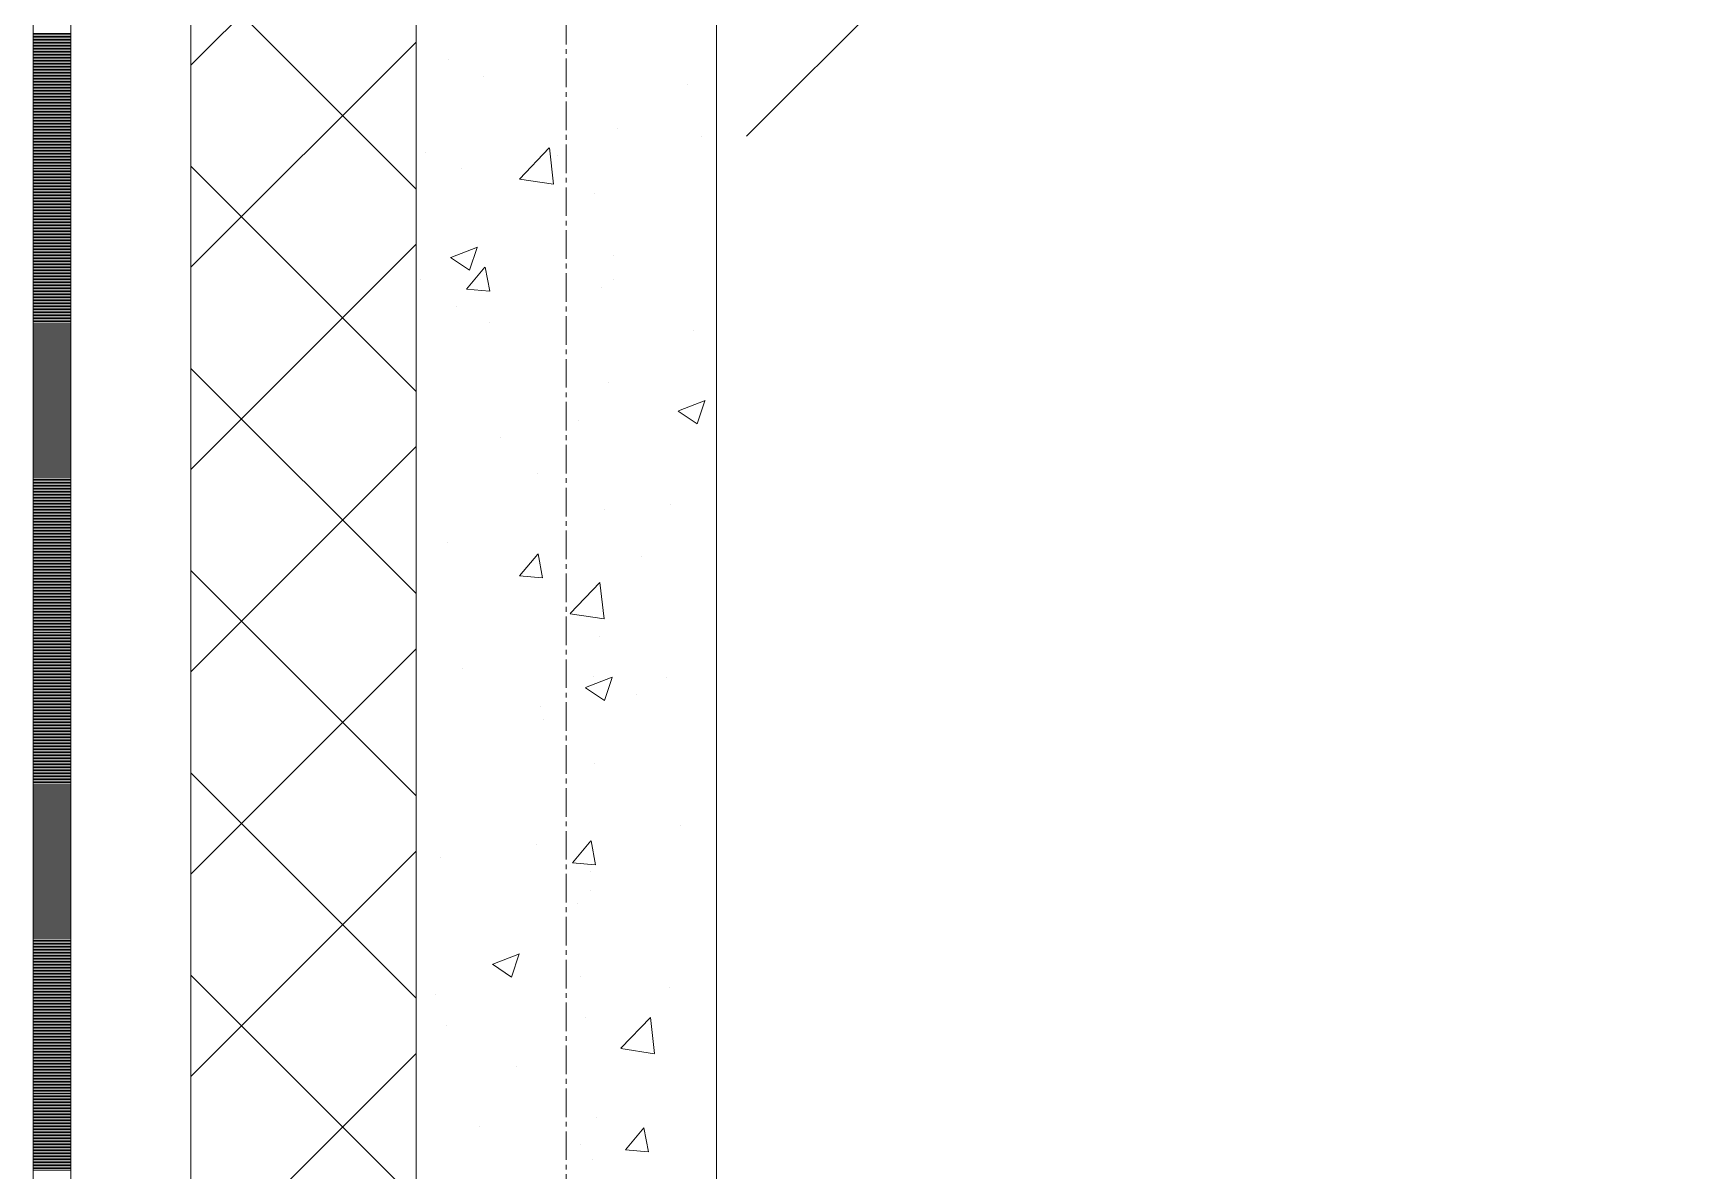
# Model space of a CAD drawing. Header units: millimetres. Extents: x 538266 to 1167394, y 114608 to 637157.
# Drawn here: x 828883 to 829987, y 152455 to 153213 of the extents above; entities that cross this region are included whole.
import ezdxf
from ezdxf.enums import TextEntityAlignment as Align

# ---------------------------------------------------------------- set-up
doc = ezdxf.new("R2010")
doc.units = ezdxf.units.MM
doc.linetypes.add('CENTER2', pattern=[28.575, 19.05, -3.175, 3.175, -3.175])
doc.linetypes.add('DASHED', pattern=[19.05, 12.7, -6.35])
doc.layers.get('Defpoints').update_dxf_attribs({"color": 140})
doc.layers.add('АР_Делит', color=120, linetype='Continuous', lineweight=0, plot=False)
for name, color, linetype, lineweight in [('АР_Стены ПЕНОблок', 52, 'Continuous', 20), ('АР_Тонкая', 254, 'Continuous', 5), ('АР_Утеплитель', 31, 'Continuous', 0), ('АР_Штриховка', 8, 'Continuous', 0)]:
    doc.layers.add(name, color=color, linetype=linetype, lineweight=lineweight)
doc.layers.add('РД_Оси_100', color=7, linetype='Continuous', lineweight=0, true_color=0x525252)
doc.layers.add('ФВ-5', color=7, linetype='Continuous')
doc.styles.add('style1', font='ARIALN.TTF')

# ---------------------------------------------------------------- blocks, each defined once
blk = doc.blocks.new('2_этаж')
at = {"layer": 'АР_Стены ПЕНОблок', "color": 18, "linetype": 'Continuous', "lineweight": 20, "true_color": 0x000000}
for p, q in [((672773.6, 213213.2), (672773.6, 137013.2)), ((672973.6, 137013.2), (672973.6, 213213.2))]:
    blk.add_line(p, q, dxfattribs=at)
at = {"layer": 'АР_Тонкая', "color": 18, "linetype": 'Continuous', "lineweight": 5, "true_color": 0x000000}
for p, q in [((672518.6, 213213.2), (672518.6, 137013.2)), ((672543.6, 213213.2), (672543.6, 137013.2)), ((672543.6, 137013.2), (672543.6, 213213.2)), ((672623.6, 137013.2), (672623.6, 213213.2))]:
    blk.add_line(p, q, dxfattribs=at)
at = {"layer": 'АР_Утеплитель', "color": 18, "linetype": 'Continuous', "lineweight": 0, "true_color": 0x000000}
for p, q in [((672623.6, 213213.2), (672623.6, 137013.2)), ((672773.6, 137013.2), (672773.6, 213213.2))]:
    blk.add_line(p, q, dxfattribs=at)
at = {"layer": 'АР_Штриховка', "color": 18, "linetype": 'Continuous', "lineweight": 0, "true_color": 0x000000}
for p, q in [((672623.6, 153191.9), (672773.6, 153341.9)), ((672773.6, 153109.3), (672623.6, 153259.3)), ((672518.6, 153213), (672543.6, 153213)), ((672518.6, 153212), (672543.6, 153212)), ((672518.6, 153211), (672543.6, 153211)), ((672518.6, 153210), (672543.6, 153210)), ((672518.6, 153209), (672543.6, 153209)), ((672518.6, 153208), (672543.6, 153208)), ((672518.6, 153207), (672543.6, 153207)), ((672518.6, 153206), (672543.6, 153206)), ((672518.6, 153205), (672543.6, 153205)), ((672518.6, 153204), (672543.6, 153204)), ((672623.6, 153057.2), (672773.6, 153207.2)), ((672518.6, 153203), (672543.6, 153203)), ((672518.6, 153202), (672543.6, 153202)), ((672518.6, 153201), (672543.6, 153201)), ((672518.6, 153200), (672543.6, 153200)), ((672518.6, 153199), (672543.6, 153199)), ((672518.6, 153198), (672543.6, 153198)), ((672518.6, 153197), (672543.6, 153197)), ((672518.6, 153196), (672543.6, 153196)), ((672518.6, 153195), (672543.6, 153195)), ((672518.6, 153194), (672543.6, 153194)), ((672518.6, 153193), (672543.6, 153193)), ((672795.3, 153195.3), (672795.3, 153195.3)), ((672518.6, 153192), (672543.6, 153192)), ((672518.6, 153191), (672543.6, 153191)), ((672518.6, 153190), (672543.6, 153190)), ((672518.6, 153189), (672543.6, 153189)), ((672518.6, 153188), (672543.6, 153188)), ((672518.6, 153187), (672543.6, 153187)), ((672518.6, 153186), (672543.6, 153186)), ((672518.6, 153185), (672543.6, 153185)), ((672518.6, 153184), (672543.6, 153184)), ((672518.6, 153183), (672543.6, 153183)), ((672518.6, 153182), (672543.6, 153182)), ((672818.5, 153184.4), (672818.5, 153184.4)), ((672518.6, 153181), (672543.6, 153181)), ((672518.6, 153180), (672543.6, 153180)), ((672518.6, 153179), (672543.6, 153179)), ((672518.6, 153178), (672543.6, 153178)), ((672518.6, 153177), (672543.6, 153177)), ((672518.6, 153176), (672543.6, 153176)), ((672518.6, 153175), (672543.6, 153175)), ((672518.6, 153174), (672543.6, 153174)), ((672518.6, 153173), (672543.6, 153173)), ((672518.6, 153172), (672543.6, 153172)), ((672518.6, 153171), (672543.6, 153171)), ((672954.1, 153178.7), (672954.1, 153178.7)), ((672518.6, 153170), (672543.6, 153170)), ((672518.6, 153169), (672543.6, 153169)), ((672518.6, 153168), (672543.6, 153168)), ((672518.6, 153167), (672543.6, 153167)), ((672518.6, 153166), (672543.6, 153166)), ((672518.6, 153165), (672543.6, 153165)), ((672518.6, 153164), (672543.6, 153164)), ((672518.6, 153163), (672543.6, 153163)), ((672518.6, 153162), (672543.6, 153162)), ((672518.6, 153161), (672543.6, 153161)), ((672518.6, 153160), (672543.6, 153160)), ((672518.6, 153159), (672543.6, 153159)), ((672518.6, 153158), (672543.6, 153158)), ((672518.6, 153157), (672543.6, 153157)), ((672518.6, 153156), (672543.6, 153156)), ((672518.6, 153155), (672543.6, 153155)), ((672518.6, 153154), (672543.6, 153154)), ((672518.6, 153153), (672543.6, 153153)), ((672518.6, 153152), (672543.6, 153152)), ((672518.6, 153151), (672543.6, 153151)), ((672518.6, 153150), (672543.6, 153150)), ((672518.6, 153149), (672543.6, 153149)), ((672907.9, 153149.7), (672907.9, 153149.7)), ((672518.6, 153148), (672543.6, 153148)), ((672518.6, 153147), (672543.6, 153147)), ((672518.6, 153146), (672543.6, 153146)), ((672518.6, 153145), (672543.6, 153145)), ((672518.6, 153144), (672543.6, 153144)), ((672518.6, 153143), (672543.6, 153143)), ((672518.6, 153142), (672543.6, 153142)), ((672518.6, 153141), (672543.6, 153141)), ((672518.6, 153140), (672543.6, 153140)), ((672518.6, 153139), (672543.6, 153139)), ((672518.6, 153138), (672543.6, 153138)), ((672963.5, 153144.2), (672963.5, 153144.2)), ((672518.6, 153137), (672543.6, 153137)), ((672518.6, 153136), (672543.6, 153136)), ((672518.6, 153135), (672543.6, 153135)), ((672518.6, 153134), (672543.6, 153134)), ((672518.6, 153133), (672543.6, 153133)), ((672518.6, 153132), (672543.6, 153132)), ((672518.6, 153131), (672543.6, 153131)), ((672518.6, 153130), (672543.6, 153130)), ((672518.6, 153129), (672543.6, 153129)), ((672518.6, 153128), (672543.6, 153128)), ((672518.6, 153127), (672543.6, 153127)), ((672779.6, 153133.5), (672779.6, 153133.5)), ((672842.3, 153116), (672862.1, 153136.7)), ((672865, 153112.5), (672862.2, 153136.7)), ((672867.3, 153131.5), (672867.3, 153131.5)), ((672518.6, 153126), (672543.6, 153126)), ((672518.6, 153125), (672543.6, 153125)), ((672518.6, 153124), (672543.6, 153124)), ((672518.6, 153123), (672543.6, 153123)), ((672518.6, 153122), (672543.6, 153122)), ((672518.6, 153121), (672543.6, 153121)), ((672518.6, 153120), (672543.6, 153120)), ((672518.6, 153119), (672543.6, 153119)), ((672518.6, 153118), (672543.6, 153118)), ((672518.6, 153117), (672543.6, 153117)), ((672518.6, 153116), (672543.6, 153116)), ((672773.6, 152974.6), (672623.6, 153124.6)), ((672803.7, 153123.1), (672803.7, 153123.1)), ((672842.4, 153116), (672865, 153112.5)), ((672518.6, 153115), (672543.6, 153115)), ((672518.6, 153114), (672543.6, 153114)), ((672518.6, 153113), (672543.6, 153113)), ((672518.6, 153112), (672543.6, 153112)), ((672518.6, 153111), (672543.6, 153111)), ((672518.6, 153110), (672543.6, 153110)), ((672518.6, 153109), (672543.6, 153109)), ((672518.6, 153108), (672543.6, 153108)), ((672518.6, 153107), (672543.6, 153107)), ((672518.6, 153106), (672543.6, 153106)), ((672518.6, 153105), (672543.6, 153105)), ((672892.3, 153106.4), (672892.3, 153106.4)), ((672518.6, 153104), (672543.6, 153104)), ((672518.6, 153103), (672543.6, 153103)), ((672518.6, 153102), (672543.6, 153102)), ((672518.6, 153101), (672543.6, 153101)), ((672518.6, 153100), (672543.6, 153100)), ((672518.6, 153099), (672543.6, 153099)), ((672518.6, 153098), (672543.6, 153098)), ((672518.6, 153097), (672543.6, 153097)), ((672518.6, 153096), (672543.6, 153096)), ((672518.6, 153095), (672543.6, 153095)), ((672518.6, 153094), (672543.6, 153094)), ((672518.6, 153093), (672543.6, 153093)), ((672518.6, 153092), (672543.6, 153092)), ((672518.6, 153091), (672543.6, 153091)), ((672518.6, 153090), (672543.6, 153090)), ((672518.6, 153089), (672543.6, 153089)), ((672518.6, 153088), (672543.6, 153088)), ((672518.6, 153087), (672543.6, 153087)), ((672518.6, 153086), (672543.6, 153086)), ((672518.6, 153085), (672543.6, 153085)), ((672518.6, 153084), (672543.6, 153084)), ((672518.6, 153083), (672543.6, 153083)), ((672518.6, 153082), (672543.6, 153082)), ((672518.6, 153081), (672543.6, 153081)), ((672518.6, 153080), (672543.6, 153080)), ((672518.6, 153079), (672543.6, 153079)), ((672518.6, 153078), (672543.6, 153078)), ((672518.6, 153077), (672543.6, 153077)), ((672518.6, 153076), (672543.6, 153076)), ((672518.6, 153075), (672543.6, 153075)), ((672518.6, 153074), (672543.6, 153074)), ((672518.6, 153073), (672543.6, 153073)), ((672518.6, 153072), (672543.6, 153072)), ((672623.6, 152922.5), (672773.6, 153072.5)), ((672518.6, 153071), (672543.6, 153071)), ((672518.6, 153070), (672543.6, 153070)), ((672518.6, 153069), (672543.6, 153069)), ((672518.6, 153068), (672543.6, 153068)), ((672518.6, 153067), (672543.6, 153067)), ((672518.6, 153066), (672543.6, 153066)), ((672518.6, 153065), (672543.6, 153065)), ((672518.6, 153064), (672543.6, 153064)), ((672518.6, 153063), (672543.6, 153063)), ((672518.6, 153062), (672543.6, 153062)), ((672518.6, 153061), (672543.6, 153061)), ((672796.4, 153063.7), (672809, 153055.2)), ((672796.5, 153063.8), (672814.3, 153070.7)), ((672809.1, 153055.2), (672814.2, 153070.5)), ((672904.8, 153065.2), (672904.8, 153065.2)), ((672518.6, 153060), (672543.6, 153060)), ((672518.6, 153059), (672543.6, 153059)), ((672518.6, 153058), (672543.6, 153058)), ((672518.6, 153057), (672543.6, 153057)), ((672518.6, 153056), (672543.6, 153056)), ((672518.6, 153055), (672543.6, 153055)), ((672518.6, 153054), (672543.6, 153054)), ((672518.6, 153053), (672543.6, 153053)), ((672518.6, 153052), (672543.6, 153052)), ((672518.6, 153051), (672543.6, 153051)), ((672518.6, 153050), (672543.6, 153050)), ((672807.1, 153042.7), (672819.3, 153057.3)), ((672822.5, 153041.4), (672819.5, 153057.3)), ((672518.6, 153049), (672543.6, 153049)), ((672518.6, 153048), (672543.6, 153048)), ((672518.6, 153047), (672543.6, 153047)), ((672518.6, 153046), (672543.6, 153046)), ((672518.6, 153045), (672543.6, 153045)), ((672518.6, 153044), (672543.6, 153044)), ((672518.6, 153043), (672543.6, 153043)), ((672518.6, 153042), (672543.6, 153042)), ((672518.6, 153041), (672543.6, 153041)), ((672518.6, 153040), (672543.6, 153040)), ((672518.6, 153039), (672543.6, 153039)), ((672776.5, 153048.9), (672776.5, 153048.9)), ((672807.1, 153042.7), (672822.3, 153041.4)), ((672896.7, 153044), (672896.7, 153044)), ((672904.6, 153048.9), (672904.6, 153048.9)), ((672518.6, 153038), (672543.6, 153038)), ((672518.6, 153037), (672543.6, 153037)), ((672518.6, 153036), (672543.6, 153036)), ((672518.6, 153035), (672543.6, 153035)), ((672518.6, 153034), (672543.6, 153034)), ((672518.6, 153033), (672543.6, 153033)), ((672518.6, 153032), (672543.6, 153032)), ((672518.6, 153031), (672543.6, 153031)), ((672518.6, 153030), (672543.6, 153030)), ((672518.6, 153029), (672543.6, 153029)), ((672518.6, 153028), (672543.6, 153028)), ((672518.6, 153027), (672543.6, 153027)), ((672800.5, 153031.3), (672800.5, 153031.3)), ((672518.6, 153026), (672543.6, 153026)), ((672518.6, 153025), (672543.6, 153025)), ((672518.6, 153024), (672543.6, 153024)), ((672518.6, 153023), (672543.6, 153023)), ((672518.6, 153022), (672543.6, 153022)), ((672518.6, 153021), (672543.6, 153021)), ((672518.6, 153020), (672543.6, 153020)), ((672518.6, 153019), (672543.6, 153019)), ((672518.6, 153018), (672543.6, 153018)), ((672518.6, 153017), (672543.6, 153017)), ((672518.6, 153016), (672543.6, 153016)), ((672822.6, 153020.5), (672822.6, 153020.5)), ((672518.6, 153015), (672543.6, 153015)), ((672518.6, 153014), (672543.6, 153014)), ((672518.6, 153013), (672543.6, 153013)), ((672518.6, 153012), (672543.6, 153012)), ((672518.6, 153011), (672543.6, 153011)), ((672518.6, 153010), (672543.6, 153010)), ((672518.6, 153009), (672543.6, 153009)), ((672518.6, 153008), (672543.6, 153008)), ((672518.6, 153007), (672543.6, 153007)), ((672518.6, 153006), (672543.6, 153006)), ((672518.6, 153005), (672543.6, 153005)), ((672958.2, 153014.8), (672958.2, 153014.8)), ((672518.6, 153004), (672543.6, 153004)), ((672518.6, 153003), (672543.6, 153003)), ((672518.6, 153002), (672543.6, 153002)), ((672518.6, 153001), (672543.6, 153001)), ((672518.6, 153000), (672543.6, 153000)), ((672518.6, 152999), (672543.6, 152999)), ((672518.6, 152998), (672543.6, 152998)), ((672518.6, 152997), (672543.6, 152997)), ((672518.6, 152996), (672543.6, 152996)), ((672518.6, 152995), (672543.6, 152995)), ((672518.6, 152994), (672543.6, 152994)), ((672518.6, 152993), (672543.6, 152993)), ((672518.6, 152992), (672543.6, 152992)), ((672518.6, 152991), (672543.6, 152991)), ((672518.6, 152990), (672543.6, 152990)), ((672518.6, 152989), (672543.6, 152989)), ((672518.6, 152988), (672543.6, 152988)), ((672518.6, 152987), (672543.6, 152987)), ((672518.6, 152986), (672543.6, 152986)), ((672518.6, 152985), (672543.6, 152985)), ((672518.6, 152984), (672543.6, 152984)), ((672518.6, 152983), (672543.6, 152983)), ((672773.6, 152839.9), (672623.6, 152989.9)), ((672518.6, 152982), (672543.6, 152982)), ((672518.6, 152981), (672543.6, 152981)), ((672518.6, 152980), (672543.6, 152980)), ((672518.6, 152979), (672543.6, 152979)), ((672518.6, 152978), (672543.6, 152978)), ((672518.6, 152977), (672543.6, 152977)), ((672518.6, 152976), (672543.6, 152976)), ((672518.6, 152975), (672543.6, 152975)), ((672518.6, 152974), (672543.6, 152974)), ((672518.6, 152973), (672543.6, 152973)), ((672518.6, 152972), (672543.6, 152972)), ((672901.7, 152980.6), (672901.7, 152980.6)), ((672518.6, 152971), (672543.6, 152971)), ((672518.6, 152970), (672543.6, 152970)), ((672518.6, 152969), (672543.6, 152969)), ((672518.6, 152968), (672543.6, 152968)), ((672518.6, 152967), (672543.6, 152967)), ((672518.6, 152966), (672543.6, 152966)), ((672518.6, 152965), (672543.6, 152965)), ((672518.6, 152964), (672543.6, 152964)), ((672518.6, 152963), (672543.6, 152963)), ((672518.6, 152962), (672543.6, 152962)), ((672518.6, 152961), (672543.6, 152961)), ((672948, 152961.4), (672960.7, 152952.9)), ((672948.1, 152961.6), (672965.9, 152968.4)), ((672960.7, 152952.9), (672965.8, 152968.3)), ((672518.6, 152960), (672543.6, 152960)), ((672518.6, 152959), (672543.6, 152959)), ((672518.6, 152958), (672543.6, 152958)), ((672518.6, 152957), (672543.6, 152957)), ((672518.6, 152956), (672543.6, 152956)), ((672518.6, 152955), (672543.6, 152955)), ((672518.6, 152954), (672543.6, 152954)), ((672518.6, 152953), (672543.6, 152953)), ((672518.6, 152952), (672543.6, 152952)), ((672518.6, 152951), (672543.6, 152951)), ((672518.6, 152950), (672543.6, 152950)), ((672881.8, 152954.9), (672881.8, 152954.9)), ((672518.6, 152949), (672543.6, 152949)), ((672518.6, 152948), (672543.6, 152948)), ((672518.6, 152947), (672543.6, 152947)), ((672518.6, 152946), (672543.6, 152946)), ((672518.6, 152945), (672543.6, 152945)), ((672518.6, 152944), (672543.6, 152944)), ((672518.6, 152943), (672543.6, 152943)), ((672518.6, 152942), (672543.6, 152942)), ((672518.6, 152941), (672543.6, 152941)), ((672518.6, 152940), (672543.6, 152940)), ((672518.6, 152939), (672543.6, 152939)), ((672829.8, 152943.8), (672829.8, 152943.8)), ((672518.6, 152938), (672543.6, 152938)), ((672518.6, 152937), (672543.6, 152937)), ((672518.6, 152936), (672543.6, 152936)), ((672518.6, 152935), (672543.6, 152935)), ((672518.6, 152934), (672543.6, 152934)), ((672518.6, 152933), (672543.6, 152933)), ((672518.6, 152932), (672543.6, 152932)), ((672518.6, 152931), (672543.6, 152931)), ((672518.6, 152930), (672543.6, 152930)), ((672518.6, 152929), (672543.6, 152929)), ((672518.6, 152928), (672543.6, 152928)), ((672623.6, 152787.8), (672773.6, 152937.8)), ((672518.6, 152927), (672543.6, 152927)), ((672518.6, 152926), (672543.6, 152926)), ((672518.6, 152925), (672543.6, 152925)), ((672518.6, 152924), (672543.6, 152924)), ((672518.6, 152923), (672543.6, 152923)), ((672518.6, 152922), (672543.6, 152922)), ((672518.6, 152921), (672543.6, 152921)), ((672518.6, 152920), (672543.6, 152920)), ((672518.6, 152919), (672543.6, 152919)), ((672518.6, 152918), (672543.6, 152918)), ((672518.6, 152917), (672543.6, 152917)), ((672854.1, 152919.8), (672854.1, 152919.8)), ((672518.6, 152916), (672543.6, 152916)), ((672518.6, 152915), (672543.6, 152915)), ((672518.6, 152914), (672543.6, 152914)), ((672518.6, 152913), (672543.6, 152913)), ((672518.6, 152912), (672543.6, 152912)), ((672518.6, 152911), (672543.6, 152911)), ((672518.6, 152910), (672543.6, 152910)), ((672518.6, 152909), (672543.6, 152909)), ((672518.6, 152908), (672543.6, 152908)), ((672518.6, 152907), (672543.6, 152907)), ((672518.6, 152906), (672543.6, 152906)), ((672518.6, 152905), (672543.6, 152905)), ((672518.6, 152904), (672543.6, 152904)), ((672518.6, 152903), (672543.6, 152903)), ((672518.6, 152902), (672543.6, 152902)), ((672518.6, 152901), (672543.6, 152901)), ((672518.6, 152900), (672543.6, 152900)), ((672518.6, 152899), (672543.6, 152899)), ((672518.6, 152898), (672543.6, 152898)), ((672518.6, 152897), (672543.6, 152897)), ((672518.6, 152896), (672543.6, 152896)), ((672518.6, 152895), (672543.6, 152895)), ((672898.6, 152896.1), (672898.6, 152896.1)), ((672942.7, 152899.1), (672942.7, 152899.1)), ((672518.6, 152894), (672543.6, 152894)), ((672518.6, 152893), (672543.6, 152893)), ((672518.6, 152892), (672543.6, 152892)), ((672518.6, 152891), (672543.6, 152891)), ((672518.6, 152890), (672543.6, 152890)), ((672518.6, 152889), (672543.6, 152889)), ((672518.6, 152888), (672543.6, 152888)), ((672518.6, 152887), (672543.6, 152887)), ((672518.6, 152886), (672543.6, 152886)), ((672518.6, 152885), (672543.6, 152885)), ((672518.6, 152884), (672543.6, 152884)), ((672518.6, 152883), (672543.6, 152883)), ((672518.6, 152882), (672543.6, 152882)), ((672518.6, 152881), (672543.6, 152881)), ((672518.6, 152880), (672543.6, 152880)), ((672518.6, 152879), (672543.6, 152879)), ((672518.6, 152878), (672543.6, 152878)), ((672518.6, 152877), (672543.6, 152877)), ((672518.6, 152876), (672543.6, 152876)), ((672518.6, 152875), (672543.6, 152875)), ((672518.6, 152874), (672543.6, 152874)), ((672518.6, 152873), (672543.6, 152873)), ((672794.5, 152873.7), (672794.5, 152873.7)), ((672518.6, 152872), (672543.6, 152872)), ((672518.6, 152871), (672543.6, 152871)), ((672518.6, 152870), (672543.6, 152870)), ((672518.6, 152869), (672543.6, 152869)), ((672518.6, 152868), (672543.6, 152868)), ((672518.6, 152867), (672543.6, 152867)), ((672518.6, 152866), (672543.6, 152866)), ((672518.6, 152865), (672543.6, 152865)), ((672518.6, 152864), (672543.6, 152864)), ((672518.6, 152863), (672543.6, 152863)), ((672518.6, 152862), (672543.6, 152862)), ((672842.3, 152851.7), (672854.6, 152866.2)), ((672857.7, 152850.4), (672854.8, 152866.3)), ((672923.4, 152864.7), (672923.4, 152864.7)), ((672518.6, 152861), (672543.6, 152861)), ((672518.6, 152860), (672543.6, 152860)), ((672518.6, 152859), (672543.6, 152859)), ((672518.6, 152858), (672543.6, 152858)), ((672518.6, 152857), (672543.6, 152857)), ((672518.6, 152856), (672543.6, 152856)), ((672518.6, 152855), (672543.6, 152855)), ((672518.6, 152854), (672543.6, 152854)), ((672518.6, 152853), (672543.6, 152853)), ((672518.6, 152852), (672543.6, 152852)), ((672518.6, 152851), (672543.6, 152851)), ((672773.6, 152705.2), (672623.6, 152855.2)), ((672842.3, 152851.7), (672857.5, 152850.3)), ((672518.6, 152850), (672543.6, 152850)), ((672518.6, 152849), (672543.6, 152849)), ((672518.6, 152848), (672543.6, 152848)), ((672518.6, 152847), (672543.6, 152847)), ((672518.6, 152846), (672543.6, 152846)), ((672518.6, 152845), (672543.6, 152845)), ((672518.6, 152844), (672543.6, 152844)), ((672518.6, 152843), (672543.6, 152843)), ((672518.6, 152842), (672543.6, 152842)), ((672518.6, 152841), (672543.6, 152841)), ((672518.6, 152840), (672543.6, 152840)), ((672876, 152826.6), (672895.8, 152847.2)), ((672898.7, 152823.1), (672895.9, 152847.2)), ((672518.6, 152839), (672543.6, 152839)), ((672518.6, 152838), (672543.6, 152838)), ((672518.6, 152837), (672543.6, 152837)), ((672518.6, 152836), (672543.6, 152836)), ((672518.6, 152835), (672543.6, 152835)), ((672518.6, 152834), (672543.6, 152834)), ((672518.6, 152833), (672543.6, 152833)), ((672518.6, 152832), (672543.6, 152832)), ((672518.6, 152831), (672543.6, 152831)), ((672518.6, 152830), (672543.6, 152830)), ((672518.6, 152829), (672543.6, 152829)), ((672518.6, 152828), (672543.6, 152828)), ((672518.6, 152827), (672543.6, 152827)), ((672518.6, 152826), (672543.6, 152826)), ((672518.6, 152825), (672543.6, 152825)), ((672518.6, 152824), (672543.6, 152824)), ((672518.6, 152823), (672543.6, 152823)), ((672518.6, 152822), (672543.6, 152822)), ((672518.6, 152821), (672543.6, 152821)), ((672518.6, 152820), (672543.6, 152820)), ((672518.6, 152819), (672543.6, 152819)), ((672518.6, 152818), (672543.6, 152818)), ((672876.1, 152826.5), (672898.7, 152823)), ((672518.6, 152817), (672543.6, 152817)), ((672518.6, 152816), (672543.6, 152816)), ((672518.6, 152815), (672543.6, 152815)), ((672518.6, 152814), (672543.6, 152814)), ((672518.6, 152813), (672543.6, 152813)), ((672518.6, 152812), (672543.6, 152812)), ((672518.6, 152811), (672543.6, 152811)), ((672518.6, 152810), (672543.6, 152810)), ((672518.6, 152809), (672543.6, 152809)), ((672518.6, 152808), (672543.6, 152808)), ((672518.6, 152807), (672543.6, 152807)), ((672895.5, 152811.5), (672895.5, 152811.5)), ((672518.6, 152806), (672543.6, 152806)), ((672518.6, 152805), (672543.6, 152805)), ((672518.6, 152804), (672543.6, 152804)), ((672518.6, 152803), (672543.6, 152803)), ((672518.6, 152802), (672543.6, 152802)), ((672518.6, 152801), (672543.6, 152801)), ((672518.6, 152800), (672543.6, 152800)), ((672518.6, 152799), (672543.6, 152799)), ((672518.6, 152798), (672543.6, 152798)), ((672518.6, 152797), (672543.6, 152797)), ((672518.6, 152796), (672543.6, 152796)), ((672623.6, 152653.1), (672773.6, 152803.1)), ((672518.6, 152795), (672543.6, 152795)), ((672518.6, 152794), (672543.6, 152794)), ((672518.6, 152793), (672543.6, 152793)), ((672518.6, 152792), (672543.6, 152792)), ((672518.6, 152791), (672543.6, 152791)), ((672518.6, 152790), (672543.6, 152790)), ((672518.6, 152789), (672543.6, 152789)), ((672518.6, 152788), (672543.6, 152788)), ((672518.6, 152787), (672543.6, 152787)), ((672518.6, 152786), (672543.6, 152786)), ((672518.6, 152785), (672543.6, 152785)), ((672804.6, 152790), (672804.6, 152790)), ((672886.3, 152777.4), (672904.1, 152784.2)), ((672891.5, 152784.8), (672891.5, 152784.8)), ((672898.9, 152768.7), (672904, 152784.1)), ((672940.2, 152784.2), (672940.2, 152784.2)), ((672518.6, 152784), (672543.6, 152784)), ((672518.6, 152783), (672543.6, 152783)), ((672518.6, 152782), (672543.6, 152782)), ((672518.6, 152781), (672543.6, 152781)), ((672518.6, 152780), (672543.6, 152780)), ((672518.6, 152779), (672543.6, 152779)), ((672518.6, 152778), (672543.6, 152778)), ((672518.6, 152777), (672543.6, 152777)), ((672518.6, 152776), (672543.6, 152776)), ((672518.6, 152775), (672543.6, 152775)), ((672518.6, 152774), (672543.6, 152774)), ((672518.6, 152773), (672543.6, 152773)), ((672886.2, 152777.2), (672898.9, 152768.7)), ((672518.6, 152772), (672543.6, 152772)), ((672518.6, 152771), (672543.6, 152771)), ((672518.6, 152770), (672543.6, 152770)), ((672518.6, 152769), (672543.6, 152769)), ((672518.6, 152768), (672543.6, 152768)), ((672518.6, 152767), (672543.6, 152767)), ((672518.6, 152766), (672543.6, 152766)), ((672518.6, 152765), (672543.6, 152765)), ((672518.6, 152764), (672543.6, 152764)), ((672518.6, 152763), (672543.6, 152763)), ((672518.6, 152762), (672543.6, 152762)), ((672856.6, 152764.6), (672856.6, 152764.6)), ((672920.2, 152772.9), (672920.2, 152772.9)), ((672518.6, 152761), (672543.6, 152761)), ((672518.6, 152760), (672543.6, 152760)), ((672518.6, 152759), (672543.6, 152759)), ((672518.6, 152758), (672543.6, 152758)), ((672518.6, 152757), (672543.6, 152757)), ((672518.6, 152756), (672543.6, 152756)), ((672518.6, 152755), (672543.6, 152755)), ((672518.6, 152754), (672543.6, 152754)), ((672518.6, 152753), (672543.6, 152753)), ((672518.6, 152752), (672543.6, 152752)), ((672518.6, 152751), (672543.6, 152751)), ((672858.2, 152755.9), (672858.2, 152755.9)), ((672518.6, 152750), (672543.6, 152750)), ((672518.6, 152749), (672543.6, 152749)), ((672518.6, 152748), (672543.6, 152748)), ((672518.6, 152747), (672543.6, 152747)), ((672518.6, 152746), (672543.6, 152746)), ((672518.6, 152745), (672543.6, 152745)), ((672518.6, 152744), (672543.6, 152744)), ((672518.6, 152743), (672543.6, 152743)), ((672518.6, 152742), (672543.6, 152742)), ((672518.6, 152741), (672543.6, 152741)), ((672518.6, 152740), (672543.6, 152740)), ((672518.6, 152739), (672543.6, 152739)), ((672518.6, 152738), (672543.6, 152738)), ((672518.6, 152737), (672543.6, 152737)), ((672518.6, 152736), (672543.6, 152736)), ((672518.6, 152735), (672543.6, 152735)), ((672518.6, 152734), (672543.6, 152734)), ((672518.6, 152733), (672543.6, 152733)), ((672518.6, 152732), (672543.6, 152732)), ((672518.6, 152731), (672543.6, 152731)), ((672518.6, 152730), (672543.6, 152730)), ((672518.6, 152729), (672543.6, 152729)), ((672518.6, 152728), (672543.6, 152728)), ((672518.6, 152727), (672543.6, 152727)), ((672518.6, 152726), (672543.6, 152726)), ((672518.6, 152725), (672543.6, 152725)), ((672518.6, 152724), (672543.6, 152724)), ((672518.6, 152723), (672543.6, 152723)), ((672518.6, 152722), (672543.6, 152722)), ((672518.6, 152721), (672543.6, 152721)), ((672518.6, 152720), (672543.6, 152720)), ((672518.6, 152719), (672543.6, 152719)), ((672518.6, 152718), (672543.6, 152718)), ((672773.6, 152570.5), (672623.6, 152720.5)), ((672892.5, 152726.9), (672892.5, 152726.9)), ((672518.6, 152717), (672543.6, 152717)), ((672518.6, 152716), (672543.6, 152716)), ((672518.6, 152715), (672543.6, 152715)), ((672518.6, 152714), (672543.6, 152714)), ((672518.6, 152713), (672543.6, 152713)), ((672518.6, 152712), (672543.6, 152712)), ((672518.6, 152711), (672543.6, 152711)), ((672518.6, 152710), (672543.6, 152710)), ((672518.6, 152709), (672543.6, 152709)), ((672518.6, 152708), (672543.6, 152708)), ((672518.6, 152707), (672543.6, 152707)), ((672518.6, 152706), (672543.6, 152706)), ((672518.6, 152705), (672543.6, 152705)), ((672518.6, 152704), (672543.6, 152704)), ((672518.6, 152703), (672543.6, 152703)), ((672518.6, 152702), (672543.6, 152702)), ((672518.6, 152701), (672543.6, 152701)), ((672518.6, 152700), (672543.6, 152700)), ((672518.6, 152699), (672543.6, 152699)), ((672518.6, 152698), (672543.6, 152698)), ((672518.6, 152697), (672543.6, 152697)), ((672518.6, 152696), (672543.6, 152696)), ((672518.6, 152695), (672543.6, 152695)), ((672518.6, 152694), (672543.6, 152694)), ((672518.6, 152693), (672543.6, 152693)), ((672518.6, 152692), (672543.6, 152692)), ((672518.6, 152691), (672543.6, 152691)), ((672518.6, 152690), (672543.6, 152690)), ((672518.6, 152689), (672543.6, 152689)), ((672518.6, 152688), (672543.6, 152688)), ((672518.6, 152687), (672543.6, 152687)), ((672518.6, 152686), (672543.6, 152686)), ((672518.6, 152685), (672543.6, 152685)), ((672949.6, 152685.4), (672949.6, 152685.4)), ((672518.6, 152684), (672543.6, 152684)), ((672518.6, 152683), (672543.6, 152683)), ((672518.6, 152682), (672543.6, 152682)), ((672518.6, 152681), (672543.6, 152681)), ((672518.6, 152680), (672543.6, 152680)), ((672518.6, 152679), (672543.6, 152679)), ((672518.6, 152678), (672543.6, 152678)), ((672518.6, 152677), (672543.6, 152677)), ((672518.6, 152676), (672543.6, 152676)), ((672518.6, 152675), (672543.6, 152675)), ((672518.6, 152674), (672543.6, 152674)), ((672877.6, 152660.6), (672889.8, 152675.2)), ((672892.9, 152659.3), (672890, 152675.2)), ((672518.6, 152673), (672543.6, 152673)), ((672518.6, 152672), (672543.6, 152672)), ((672518.6, 152671), (672543.6, 152671)), ((672518.6, 152670), (672543.6, 152670)), ((672518.6, 152669), (672543.6, 152669)), ((672518.6, 152668), (672543.6, 152668)), ((672518.6, 152667), (672543.6, 152667)), ((672518.6, 152666), (672543.6, 152666)), ((672518.6, 152665), (672543.6, 152665)), ((672518.6, 152664), (672543.6, 152664)), ((672518.6, 152663), (672543.6, 152663)), ((672623.6, 152518.4), (672773.6, 152668.4)), ((672789.8, 152664.4), (672789.8, 152664.4)), ((672853.4, 152672.8), (672853.4, 152672.8)), ((672518.6, 152662), (672543.6, 152662)), ((672518.6, 152661), (672543.6, 152661)), ((672518.6, 152660), (672543.6, 152660)), ((672518.6, 152659), (672543.6, 152659)), ((672518.6, 152658), (672543.6, 152658)), ((672518.6, 152657), (672543.6, 152657)), ((672518.6, 152656), (672543.6, 152656)), ((672518.6, 152655), (672543.6, 152655)), ((672518.6, 152654), (672543.6, 152654)), ((672518.6, 152653), (672543.6, 152653)), ((672518.6, 152652), (672543.6, 152652)), ((672877.6, 152660.6), (672892.8, 152659.3)), ((672889.7, 152655.1), (672889.7, 152655.1)), ((672518.6, 152651), (672543.6, 152651)), ((672518.6, 152650), (672543.6, 152650)), ((672518.6, 152649), (672543.6, 152649)), ((672518.6, 152648), (672543.6, 152648)), ((672518.6, 152647), (672543.6, 152647)), ((672518.6, 152646), (672543.6, 152646)), ((672518.6, 152645), (672543.6, 152645)), ((672518.6, 152644), (672543.6, 152644)), ((672518.6, 152643), (672543.6, 152643)), ((672518.6, 152642), (672543.6, 152642)), ((672518.6, 152641), (672543.6, 152641)), ((672889.4, 152642.4), (672889.4, 152642.4)), ((672518.6, 152640), (672543.6, 152640)), ((672518.6, 152639), (672543.6, 152639)), ((672518.6, 152638), (672543.6, 152638)), ((672518.6, 152637), (672543.6, 152637)), ((672518.6, 152636), (672543.6, 152636)), ((672518.6, 152635), (672543.6, 152635)), ((672518.6, 152634), (672543.6, 152634)), ((672518.6, 152633), (672543.6, 152633)), ((672518.6, 152632), (672543.6, 152632)), ((672518.6, 152631), (672543.6, 152631)), ((672518.6, 152630), (672543.6, 152630)), ((672881.1, 152633.2), (672881.1, 152633.2)), ((672518.6, 152629), (672543.6, 152629)), ((672518.6, 152628), (672543.6, 152628)), ((672518.6, 152627), (672543.6, 152627)), ((672518.6, 152626), (672543.6, 152626)), ((672518.6, 152625), (672543.6, 152625)), ((672518.6, 152624), (672543.6, 152624)), ((672518.6, 152623), (672543.6, 152623)), ((672518.6, 152622), (672543.6, 152622)), ((672518.6, 152621), (672543.6, 152621)), ((672518.6, 152620), (672543.6, 152620)), ((672518.6, 152619), (672543.6, 152619)), ((672518.6, 152618), (672543.6, 152618)), ((672518.6, 152617), (672543.6, 152617)), ((672518.6, 152616), (672543.6, 152616)), ((672518.6, 152615), (672543.6, 152615)), ((672518.6, 152614), (672543.6, 152614)), ((672518.6, 152613), (672543.6, 152613)), ((672518.6, 152612), (672543.6, 152612)), ((672518.6, 152611), (672543.6, 152611)), ((672518.6, 152610), (672543.6, 152610)), ((672518.6, 152609), (672543.6, 152609)), ((672518.6, 152608), (672543.6, 152608)), ((672518.6, 152607), (672543.6, 152607)), ((672518.6, 152606), (672543.6, 152606)), ((672518.6, 152605), (672543.6, 152605)), ((672518.6, 152604), (672543.6, 152604)), ((672518.6, 152603), (672543.6, 152603)), ((672518.6, 152602), (672543.6, 152602)), ((672518.6, 152601), (672543.6, 152601)), ((672518.6, 152600), (672543.6, 152600)), ((672518.6, 152599), (672543.6, 152599)), ((672518.6, 152598), (672543.6, 152598)), ((672518.6, 152597), (672543.6, 152597)), ((672824.5, 152593.2), (672842.3, 152600)), ((672837.1, 152584.5), (672842.2, 152599.9)), ((672518.6, 152596), (672543.6, 152596)), ((672518.6, 152595), (672543.6, 152595)), ((672518.6, 152594), (672543.6, 152594)), ((672518.6, 152593), (672543.6, 152593)), ((672518.6, 152592), (672543.6, 152592)), ((672518.6, 152591), (672543.6, 152591)), ((672518.6, 152590), (672543.6, 152590)), ((672518.6, 152589), (672543.6, 152589)), ((672518.6, 152588), (672543.6, 152588)), ((672518.6, 152587), (672543.6, 152587)), ((672518.6, 152586), (672543.6, 152586)), ((672773.6, 152435.8), (672623.6, 152585.8)), ((672824.4, 152593.1), (672837.1, 152584.5)), ((672518.6, 152585), (672543.6, 152585)), ((672518.6, 152584), (672543.6, 152584)), ((672518.6, 152583), (672543.6, 152583)), ((672518.6, 152582), (672543.6, 152582)), ((672518.6, 152581), (672543.6, 152581)), ((672518.6, 152580), (672543.6, 152580)), ((672518.6, 152579), (672543.6, 152579)), ((672518.6, 152578), (672543.6, 152578)), ((672518.6, 152577), (672543.6, 152577)), ((672518.6, 152576), (672543.6, 152576)), ((672518.6, 152575), (672543.6, 152575)), ((672882.8, 152585.2), (672882.8, 152585.2)), ((672941.9, 152577.5), (672941.9, 152577.5)), ((672518.6, 152574), (672543.6, 152574)), ((672518.6, 152573), (672543.6, 152573)), ((672518.6, 152572), (672543.6, 152572)), ((672518.6, 152571), (672543.6, 152571)), ((672518.6, 152570), (672543.6, 152570)), ((672518.6, 152569), (672543.6, 152569)), ((672518.6, 152568), (672543.6, 152568)), ((672518.6, 152567), (672543.6, 152567)), ((672518.6, 152566), (672543.6, 152566)), ((672518.6, 152565), (672543.6, 152565)), ((672518.6, 152564), (672543.6, 152564)), ((672786.6, 152572.6), (672786.6, 152572.6)), ((672518.6, 152563), (672543.6, 152563)), ((672518.6, 152562), (672543.6, 152562)), ((672518.6, 152561), (672543.6, 152561)), ((672518.6, 152560), (672543.6, 152560)), ((672518.6, 152559), (672543.6, 152559)), ((672518.6, 152558), (672543.6, 152558)), ((672518.6, 152557), (672543.6, 152557)), ((672518.6, 152556), (672543.6, 152556)), ((672518.6, 152555), (672543.6, 152555)), ((672518.6, 152554), (672543.6, 152554)), ((672518.6, 152553), (672543.6, 152553)), ((672886.3, 152557.8), (672886.3, 152557.8)), ((672909.7, 152537.1), (672929.5, 152557.7)), ((672932.3, 152533.6), (672929.5, 152557.7)), ((672518.6, 152552), (672543.6, 152552)), ((672518.6, 152551), (672543.6, 152551)), ((672518.6, 152550), (672543.6, 152550)), ((672518.6, 152549), (672543.6, 152549)), ((672518.6, 152548), (672543.6, 152548)), ((672518.6, 152547), (672543.6, 152547)), ((672518.6, 152546), (672543.6, 152546)), ((672518.6, 152545), (672543.6, 152545)), ((672518.6, 152544), (672543.6, 152544)), ((672518.6, 152543), (672543.6, 152543)), ((672518.6, 152542), (672543.6, 152542)), ((672793.8, 152552), (672793.8, 152552)), ((672518.6, 152541), (672543.6, 152541)), ((672518.6, 152540), (672543.6, 152540)), ((672518.6, 152539), (672543.6, 152539)), ((672518.6, 152538), (672543.6, 152538)), ((672518.6, 152537), (672543.6, 152537)), ((672518.6, 152536), (672543.6, 152536)), ((672518.6, 152535), (672543.6, 152535)), ((672518.6, 152534), (672543.6, 152534)), ((672518.6, 152533), (672543.6, 152533)), ((672518.6, 152532), (672543.6, 152532)), ((672518.6, 152531), (672543.6, 152531)), ((672623.6, 152383.7), (672773.6, 152533.7)), ((672909.7, 152537), (672932.3, 152533.5)), ((672518.6, 152530), (672543.6, 152530)), ((672518.6, 152529), (672543.6, 152529)), ((672518.6, 152528), (672543.6, 152528)), ((672518.6, 152527), (672543.6, 152527)), ((672518.6, 152526), (672543.6, 152526)), ((672518.6, 152525), (672543.6, 152525)), ((672518.6, 152524), (672543.6, 152524)), ((672518.6, 152523), (672543.6, 152523)), ((672518.6, 152522), (672543.6, 152522)), ((672518.6, 152521), (672543.6, 152521)), ((672518.6, 152520), (672543.6, 152520)), ((672518.6, 152519), (672543.6, 152519)), ((672840.2, 152525.3), (672840.2, 152525.3)), ((672518.6, 152518), (672543.6, 152518)), ((672518.6, 152517), (672543.6, 152517)), ((672518.6, 152516), (672543.6, 152516)), ((672518.6, 152515), (672543.6, 152515)), ((672518.6, 152514), (672543.6, 152514)), ((672518.6, 152513), (672543.6, 152513)), ((672518.6, 152512), (672543.6, 152512)), ((672518.6, 152511), (672543.6, 152511)), ((672518.6, 152510), (672543.6, 152510)), ((672518.6, 152509), (672543.6, 152509)), ((672518.6, 152508), (672543.6, 152508)), ((672518.6, 152507), (672543.6, 152507)), ((672518.6, 152506), (672543.6, 152506)), ((672518.6, 152505), (672543.6, 152505)), ((672518.6, 152504), (672543.6, 152504)), ((672518.6, 152503), (672543.6, 152503)), ((672518.6, 152502), (672543.6, 152502)), ((672518.6, 152501), (672543.6, 152501)), ((672518.6, 152500), (672543.6, 152500)), ((672518.6, 152499), (672543.6, 152499)), ((672518.6, 152498), (672543.6, 152498)), ((672518.6, 152497), (672543.6, 152497)), ((672518.6, 152496), (672543.6, 152496)), ((672518.6, 152495), (672543.6, 152495)), ((672518.6, 152494), (672543.6, 152494)), ((672518.6, 152493), (672543.6, 152493)), ((672518.6, 152492), (672543.6, 152492)), ((672518.6, 152491), (672543.6, 152491)), ((672518.6, 152490), (672543.6, 152490)), ((672518.6, 152489), (672543.6, 152489)), ((672518.6, 152488), (672543.6, 152488)), ((672518.6, 152487), (672543.6, 152487)), ((672518.6, 152486), (672543.6, 152486)), ((672893.8, 152491.2), (672893.8, 152491.2)), ((672518.6, 152485), (672543.6, 152485)), ((672518.6, 152484), (672543.6, 152484)), ((672518.6, 152483), (672543.6, 152483)), ((672518.6, 152482), (672543.6, 152482)), ((672518.6, 152481), (672543.6, 152481)), ((672518.6, 152480), (672543.6, 152480)), ((672518.6, 152479), (672543.6, 152479)), ((672518.6, 152478), (672543.6, 152478)), ((672518.6, 152477), (672543.6, 152477)), ((672518.6, 152476), (672543.6, 152476)), ((672518.6, 152475), (672543.6, 152475)), ((672815.9, 152485.1), (672815.9, 152485.1)), ((672912.8, 152469.5), (672925.1, 152484.1)), ((672928.2, 152468.2), (672925.2, 152484.2)), ((672518.6, 152474), (672543.6, 152474)), ((672518.6, 152473), (672543.6, 152473)), ((672518.6, 152472), (672543.6, 152472)), ((672518.6, 152471), (672543.6, 152471)), ((672518.6, 152470), (672543.6, 152470)), ((672518.6, 152469), (672543.6, 152469)), ((672518.6, 152468), (672543.6, 152468)), ((672518.6, 152467), (672543.6, 152467)), ((672518.6, 152466), (672543.6, 152466)), ((672518.6, 152465), (672543.6, 152465)), ((672518.6, 152464), (672543.6, 152464)), ((672883.2, 152473.3), (672883.2, 152473.3)), ((672912.8, 152469.5), (672928, 152468.2)), ((672518.6, 152463), (672543.6, 152463)), ((672518.6, 152462), (672543.6, 152462)), ((672518.6, 152461), (672543.6, 152461)), ((672518.6, 152460), (672543.6, 152460)), ((672518.6, 152459), (672543.6, 152459)), ((672518.6, 152458), (672543.6, 152458)), ((672518.6, 152457), (672543.6, 152457)), ((672518.6, 152456), (672543.6, 152456)), ((672890.8, 152463.1), (672890.8, 152463.1))]:
    blk.add_line(p, q, dxfattribs=at)
at = {"layer": 'Defpoints', "color": 18, "true_color": 0x000000, "style": 'style1'}
for p in [(677970.6, 219836.4), (678101.2, 211681.4)]:
    blk.add_attdef('АР-ПОМЕЩЕНИЕ:НАИМЕНОВАНИЕ', text='', height=100, dxfattribs=at).set_placement(p, align=Align.MIDDLE)
blk = doc.blocks.new('СОШ_2200_АР_ОСИ_М100_28.05.24')
at = {"layer": 'АР_Делит', "color": 251, "linetype": 'DASHED', "true_color": 0x636466}
blk.add_lwpolyline([(114955, 135155), (114955, -355), (93595.036, -355), (93595.036, 13855), (94145, 13855), (94145, 68320), (66055, 68320), (66055, 13857.73), (83455, 13857.73), (83455, -355), (45245, -355), (45245, 13145), (44695, 13145), (44695, 26755), (45245, 26755), (45245, 68320), (20455, 68320), (20455, 26755), (27955, 26755), (27955, 13145), (-355, 13145), (-355, 100855)], dxfattribs=at)
at = {"layer": 'РД_Оси_100', "color": 251, "linetype": 'CENTER2', "true_color": 0x636466}
blk.add_line((0, -6155), (0, 139938.679), dxfattribs=at)

msp = doc.modelspace()

# ---------------------------------------------------------------- hatches: boundary and pattern name
at = {"layer": 'ФВ-5'}
h = msp.add_hatch(dxfattribs=at)
h.set_pattern_fill('ANSI31', color=3, scale=300)
h.paths.add_polyline_path([(856937.8, 141853.3), (856717.8, 141633.3), (856717.8, 141593.8), (856417.8, 141593.8), (856417.8, 142493.8), (856717.8, 142493.8), (856717.8, 142082.3), (856937.8, 142302.3), (856937.8, 143613.2), (856037.8, 143613.2), (856037.8, 143603.2), (853264, 143603.2, -0.558775), (852895.5, 143603.2), (851387.8, 143603.2, -0.414214), (851687.8, 143303.2, -1), (851087.8, 143303.2, -0.414214), (851387.8, 143603.2), (850280.2, 143603.2, -0.558775), (849911.7, 143603.2), (849137.8, 143603.2), (848237.8, 143603.2), (847307.8, 143603.2), (847307.8, 143383.2), (846937.8, 143383.2), (846937.8, 143453.2), (846937.8, 143603.2), (846437.8, 143603.2), (846437.8, 142703.2), (846737.8, 142703.2), (846737.8, 142583.2), (846317.8, 142583.2), (846317.8, 143603.2), (845837.8, 143603.2), (842357.8, 143603.2), (842357.8, 143383.2), (842067.8, 143383.2), (842067.8, 143603.2), (841437.8, 143603.2), (839882.8, 143603.2, -0.333315), (840098.8, 143315.3, -1), (839498.8, 143315.3, -0.333315), (839714.7, 143603.2), (838680.2, 143603.2, -0.558775), (838311.7, 143603.2), (837507.8, 143603.2), (837507.8, 143383.2), (837137.8, 143383.2), (837137.8, 141363.2), (837147.8, 141363.2), (837147.8, 140163.2), (837137.8, 136013.2), (837202.3, 136013.2, -0.618518), (837589.5, 136013.2), (840886.2, 136013.2, -0.618518), (841273.3, 136013.2), (841437.8, 136013.2), (841437.8, 136033.2), (842313.7, 136033.2, -0.582347), (842689.5, 136013.2), (843586.2, 136013.2, -0.618518), (843973.3, 136013.2), (844402.3, 136013.2, -0.618518), (844789.5, 136013.2), (845837.8, 136013.2), (845837.8, 136033.2), (847037.8, 136033.2), (848237.8, 136030.6), (848237.8, 136033.2), (849137.8, 136033.2), (850195.6, 136030.2, -0.587964), (850573.3, 136013.2), (851002.3, 136013.2, -0.618518), (851389.5, 136013.2), (852286.2, 136013.2, -0.618518), (852673.3, 136013.2), (853102.3, 136013.2, -0.618518), (853489.5, 136013.2), (855286.2, 136013.2, -0.618518), (855673.3, 136013.2), (856036.9, 136013.2), (856037.8, 136014.1), (856037.8, 136313.2), (856786, 136313.2), (856937.8, 136465.1)])
h.paths.add_polyline_path([(851418, 140993.2), (851968, 140993.2, -1), (851968, 140393.2), (851418, 140393.2, -1)], flags=16)
h.paths.add_polyline_path([(847057.6, 139675.2, -1), (846624.9, 139675.2, -1)], flags=16)
h.paths.add_polyline_path([(847014.3, 139675.2, -1), (846668.2, 139675.2, -1)], flags=0)
h.paths.add_polyline_path([(846977.4, 139675.2, -1), (846705, 139675.2, -1)], flags=0)
h.paths.add_polyline_path([(846737.8, 141603.2), (846437.8, 141603.2), (846437.8, 142503.2), (846737.8, 142503.2)], flags=16)
h.paths.add_polyline_path([(844344.2, 140388.8), (843794.2, 140388.8, -1), (843794.2, 140988.8), (844344.2, 140988.8, -1)], flags=16)
h.paths.add_polyline_path([(836345.4, 144457.5, -0.893187), (836937.8, 144524.5), (836937.8, 145103.2), (835937.8, 145103.2), (833188, 145103.2, -0.582884), (832811.5, 145103.2), (829357.8, 145103.2), (829357.8, 144737.4, -0.255743), (829457.6, 144555.2, -0.284268), (829337.8, 144361.6), (829337.8, 141213.2), (829357.8, 141213.2), (829357.8, 140313.2), (829351.4, 139257.5, -0.265015), (829457.6, 139071.3, -0.284268), (829337.8, 138877.8), (829337.8, 138448.7, -0.284268), (829457.6, 138255.2, -0.284268), (829337.8, 138061.6), (829337.8, 137013.2), (829357.8, 137013.2), (829357.8, 136033.2), (835937.8, 136033.2), (836937.8, 136033.2), (836937.8, 139613.2), (836627.8, 139613.2), (836627.8, 140513.2), (836927.8, 140513.2), (836927.8, 140893.2), (836507.8, 140893.2), (836507.8, 142033.2), (836937.8, 142033.2), (836937.8, 143617.8, -0.284268), (836818.1, 143811.3, -0.284268), (836937.8, 144004.9), (836937.8, 144390.4, -0.893187)])
h.paths.add_polyline_path([(840537.8, 148013.2), (840537.8, 150213.2), (840537.8, 150413.2), (840537.8, 151713.2), (840537.8, 156113.2), (841187.8, 156113.2), (841187.8, 156333.2), (841427.8, 156333.2), (841427.8, 156683.1, -0.270169), (841318.1, 156871.3, -0.270169), (841427.8, 157059.6), (841427.8, 158016.9, -0.270169), (841318.1, 158205.2, -0.270169), (841427.8, 158393.4), (841427.8, 158493.2), (840857.8, 158493.2), (840857.8, 158718.2), (840582.8, 159194.6), (840604.5, 159207.1), (840604.8, 159206.6, -0.120105), (840857.8, 159268.2), (840857.8, 159293.2), (840857.8, 159438.2), (840582.8, 159914.6), (840604.5, 159927.1), (840604.8, 159926.6, -0.120105), (840857.8, 159988.2), (840857.8, 160013.2), (840857.8, 161103.2), (840439.8, 161103.2, -0.594367), (840059.7, 161103.2), (838656.6, 161080.5, -0.414214), (838956.6, 160780.5, -1), (838356.6, 160780.5, -0.414214), (838656.6, 161080.5), (838351.8, 161096, -0.581306), (837975.9, 161103.2), (837867.8, 161103.2), (837867.8, 159543.2), (837867.8, 158590.3), (837147.8, 158590.3), (837147.8, 157813.2), (837147.8, 157743.4, -0.270169), (837257.6, 157555.2, -0.270169), (837147.8, 157366.9), (837147.8, 155699.4, -0.910455), (837742.6, 155643.5, -0.910455), (837147.8, 155587.6), (837147.8, 154759.6, -0.270169), (837257.6, 154571.3, -0.270169), (837147.8, 154383.1), (837147.8, 154113.2), (837147.8, 153213.2), (837147.8, 149223.2), (837137.8, 149003.2), (835937.8, 149003.2), (829357.8, 149003.2), (829357.8, 148637.4, -0.255743), (829457.6, 148455.2, -0.284268), (829337.8, 148261.6), (829337.8, 146164.9, -0.284268), (829457.6, 145971.3, -0.255743), (829357.8, 145789.1), (829357.8, 145693.2), (829577.8, 145693.2), (829577.8, 145323.2), (832815.5, 145323.2, -0.558775), (833184, 145323.2), (835937.8, 145323.2), (835937.8, 145603.2), (837138.4, 145603.2), (837138.4, 145290.3), (837137.8, 145289.7), (837137.8, 145103.2), (837137.8, 144001.4, -0.259982), (837250.5, 143823.2), (838307.7, 143823.2, -0.582884), (838684.2, 143823.2), (841437.8, 143823.2), (841438.8, 143823.2), (842337.8, 143823.2), (845837.8, 143823.2), (847037.8, 143823.2), (848237.8, 143823.2), (849137.8, 143823.2), (849907.7, 143823.2, -0.582884), (850284.2, 143823.2), (852891.5, 143823.2, -0.582884), (853268, 143823.2), (855158.4, 143823.2), (855158.4, 144113.2), (855782.8, 144113.2), (856037.8, 144113.2), (856037.8, 144113.2), (856728.2, 144113.2), (856737.8, 144122.9), (856737.8, 148413.2), (856037.8, 148413.2), (856037.8, 148713.2), (855169.8, 148713.2, -0.594367), (854789.7, 148713.2), (851785.9, 148713.2, -0.32294), (851557.8, 148603.7), (851557.8, 147814.1), (851242.8, 147813.9), (850766.6, 147538.8), (850754.1, 147560.4), (850754.5, 147560.7, -0.120105), (850692.8, 147813.7), (850667.8, 147813.7), (850522.8, 147813.7), (850046.6, 147538.5), (850034.1, 147560.1), (850034.5, 147560.4, -0.120105), (849972.8, 147813.5), (849947.8, 147813.4), (849637.9, 147813.3), (849437.8, 147813.2), (849237.8, 147813.2), (847537.8, 147813.2), (840537.8, 147813.2)])
h.paths.add_polyline_path([(836927.8, 154113.2), (836927.8, 154387.1, -0.260437), (836824.9, 154571.3, -0.260437), (836927.8, 154755.6), (836927.8, 157370.9, -0.260437), (836824.9, 157555.2, -0.260437), (836927.8, 157739.4), (836927.8, 157813.2), (836927.8, 158313.4), (833193.3, 158313.3, -0.618224), (832806.2, 158313.3), (829577.8, 158313.3), (829577.8, 157743.2), (829337.8, 157743.2), (829337.8, 157648.7, -0.284268), (829457.6, 157455.2, -0.284268), (829337.8, 157261.6), (829337.8, 154113.2), (829357.8, 154113.2), (829357.8, 153213.2), (829356.5, 152154.4, -0.25765), (829457.6, 151971.3, -0.284268), (829337.8, 151777.8), (829337.8, 151348.7, -0.284268), (829457.6, 151155.2, -0.284268), (829337.8, 150961.6), (829337.8, 150064.9, -0.284268), (829457.6, 149871.3, -0.255743), (829357.8, 149689.1), (829357.8, 149223.2), (834727.8, 149223.2), (834727.8, 149523.2), (835627.8, 149523.2), (835627.8, 149223.2), (835707.8, 149223.2), (835707.8, 149643.2), (836927.8, 149643.2), (836927.8, 153213.2)], flags=17)

# ---------------------------------------------------------------- block references
msp.add_blockref('2_этаж', (156364.3, 0))
at = {"layer": 'РД_Оси_100'}
msp.add_blockref('СОШ_2200_АР_ОСИ_М100_28.05.24', (829237.8, 122413.2), dxfattribs=at)

doc.saveas('drawing.dxf')
